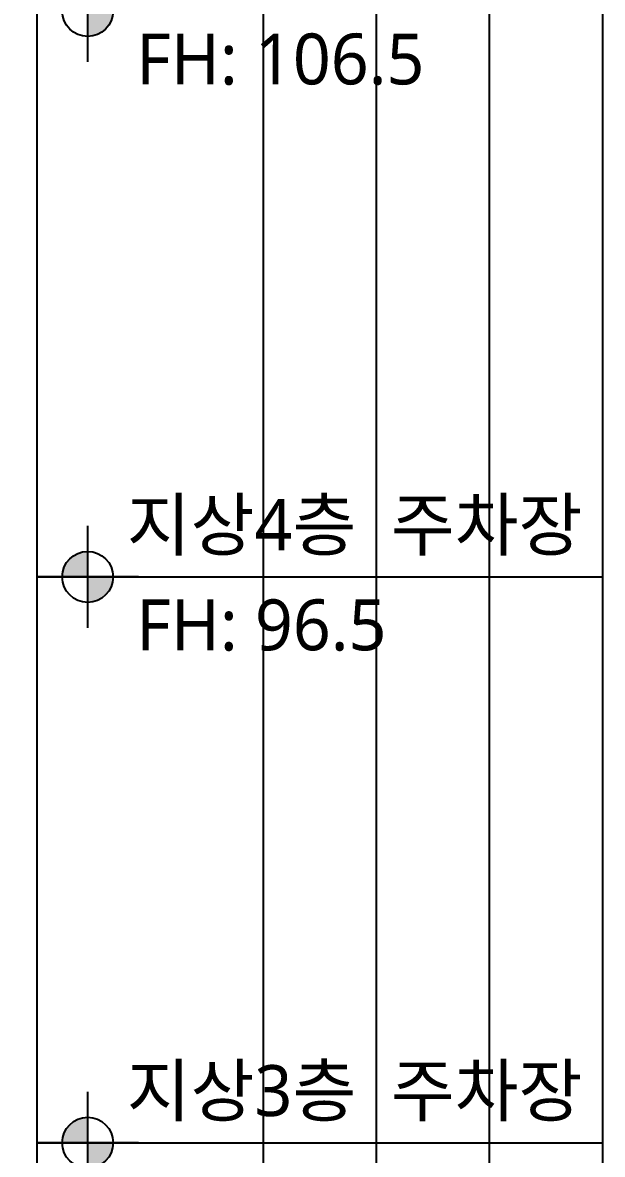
# Model space of a CAD drawing. Header units: millimetres. Extents: x 367092 to 767578, y 396038 to 811791.
# Drawn here: x 737592 to 747842, y 478820 to 498820 of the extents above; entities that cross this region are included whole.
import ezdxf

# ---------------------------------------------------------------- set-up
doc = ezdxf.new("R2010")
doc.units = ezdxf.units.MM
doc.header["$LTSCALE"] = 100
doc.header["$MEASUREMENT"] = 0
doc.layers.get('0').update_dxf_attribs({"linetype": 'CONTINUOUS'})
doc.layers.get('Defpoints').update_dxf_attribs({"color": 171, "linetype": 'CONTINUOUS'})
doc.layers.add('SYM', color=7, linetype='CONTINUOUS')
doc.layers.add('TEXT(AXIS)', color=2, linetype='CONTINUOUS')
doc.styles.add('나눔바른고딕', font='NanumBarunGothic.ttf')

# ---------------------------------------------------------------- blocks, each defined once
blk = doc.blocks.new('A$C19853FC8')
at = {"layer": 'SYM'}
for p, q in [((1800, 0), (1800, 3600)), ((3600, 1800), (0, 1800))]:
    blk.add_line(p, q, dxfattribs=at)
blk.add_circle((1800, 1800), 900, dxfattribs=at)
for points in [[(900, 1800), (1800, 2700), (914, 1959), (1643, 2686)], [(914, 1959), (1643, 2686), (954, 2112), (1492, 2646)], [(954, 2112), (1492, 2646), (1025, 2260), (1346, 2576)], [(1025, 2260), (1346, 2576), (1109, 2378), (1222, 2491)], [(1800, 900), (2700, 1800), (1959, 914), (2686, 1643)], [(1959, 914), (2686, 1643), (2112, 954), (2646, 1492)], [(2112, 954), (2646, 1492), (2260, 1025), (2576, 1346)], [(2260, 1025), (2576, 1346), (2378, 1109), (2491, 1222)]]:
    blk.add_solid(points, dxfattribs=at)
at = {"layer": 'SYM', "linetype": 'Continuous'}
for points in [[(1800, 2700), (1800, 1800), (900, 1800)], [(2700, 1800), (1800, 900), (1800, 1800)]]:
    blk.add_solid(points, dxfattribs=at)

msp = doc.modelspace()

# ---------------------------------------------------------------- linework, layer by layer
at = {"layer": 'Defpoints', "ltscale": 10000}
for points in [[(747841.8, 433013.8), (655341.8, 433013.8), (655341.8, 525024.8), (747841.8, 525024.8)], [(745841.8, 435013.8), (657341.8, 435013.8), (657341.8, 523024.8), (745841.8, 523024.8)], [(743841.8, 437013.8), (659341.8, 437013.8), (659341.8, 521024.8), (743841.8, 521024.8)], [(741841.8, 439013.8), (661341.8, 439013.8), (661341.8, 519024.8), (741841.8, 519024.8)], [(737841.8, 443013.8), (665341.8, 443013.8), (665341.8, 515024.8), (737841.8, 515024.8)]]:
    msp.add_lwpolyline(points, close=True, dxfattribs=at)
at = {"layer": 'SYM', "ltscale": 1000}
for p, q in [((737841.8, 489024.8), (747841.8, 489024.8)), ((737841.8, 479024.8), (747841.8, 479024.8))]:
    msp.add_line(p, q, dxfattribs=at)

# ---------------------------------------------------------------- block references
at = {"ltscale": 1000, "xscale": 0.5, "yscale": 0.5, "zscale": 0.5}
for p in [(737841.8, 498124.8), (737841.8, 488124.8), (737841.8, 478124.8)]:
    msp.add_blockref('A$C19853FC8', p, dxfattribs=at)

# ---------------------------------------------------------------- texts
at = {"layer": 'TEXT(AXIS)', "style": '나눔바른고딕'}
for s, p in [('FH: 106.5', (739603.4, 497727.2)), ('지상4층  주차장', (739432.4, 489497.2)), ('FH: 96.5', (739603.4, 487727.2)), ('지상3층  주차장', (739432.4, 479497.2))]:
    msp.add_text(s, height=900, dxfattribs=at).set_placement(p)

doc.saveas('drawing.dxf')
